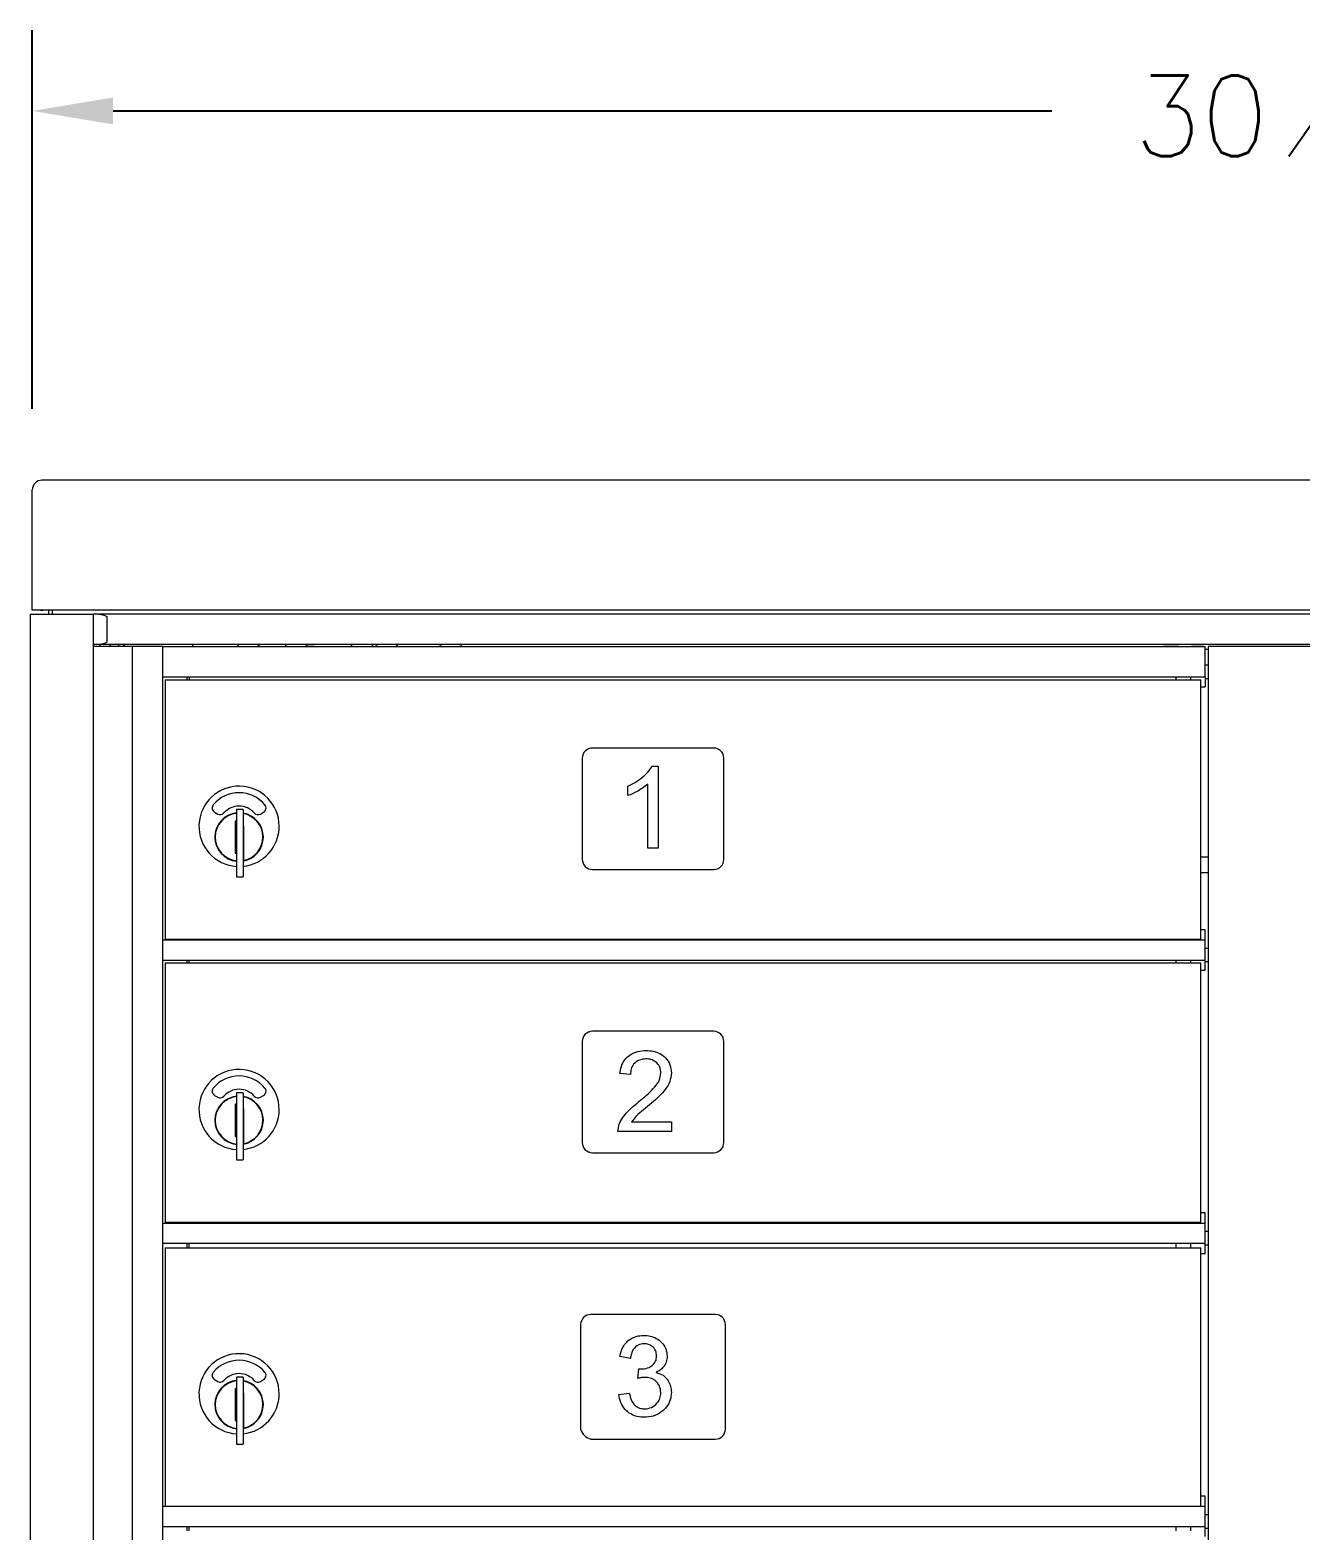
# Model space of a CAD drawing. Header units: millimetres. Extents: x 0 to 0.866, y 0 to 0.56.
# Drawn here: x 0.4085 to 0.4813, y 0.3281 to 0.414 of the extents above; entities that cross this region are included whole.
import ezdxf

# ---------------------------------------------------------------- set-up
doc = ezdxf.new("R2010")
doc.units = ezdxf.units.MM
doc.layers.add('PRODUCT', color=1, linetype='Continuous')
doc.layers.add('SLD-0', color=179, linetype='Continuous')
doc.styles.add('SLDTEXTSTYLE0', font='SIMPLEX', dxfattribs={"width": 0.75})
doc.styles.add('SLDTEXTSTYLE1', font='SIMPLEX', dxfattribs={"width": 0.97})
doc.dimstyles.new('SLDDIMSTYLE1', dxfattribs={"dimtxt": 0.004629629629629629, "dimasz": 0.003302, "dimexe": 0, "dimexo": 0.0625, "dimgap": 0.001157407407407407, "dimtad": 0, "dimtih": 1, "dimtoh": 1, "dimdec": 0, "dimlfac": 216, "dimrnd": 1e-09, "dimzin": 12, "dimdsep": 46, "dimtxsty": 'SLDTEXTSTYLE0', "dimblk1": 'NONE', "dimblk2": 'NONE', "dimsah": 1, "dimcen": 0.09, "dimadec": 0, "dimazin": 3, "dimtol": 1, "dimtp": 1, "dimtm": 1, "dimtfac": 1, "dimtdec": 3, "dimtofl": 0, "dimtmove": 0, "dimatfit": 3, "dimldrblk": 'NONE', "dimfxl": 0, "dimfrac": 2, "dimtolj": 1, "dimtzin": 0, "dimarcsym": 0})

# ---------------------------------------------------------------- blocks, each defined once
blk = doc.blocks.new('_D_9')
at = {"layer": 'SLD-0'}
for p, q in [((0.4086574074074074, 0.3923057144362053), (0.4086574074074074, 0.4139875049473668)), ((0.549675925925926, 0.3923057144362057), (0.549675925925926, 0.4139875049473668)), ((0.4805729245324422, 0.4067704129060898), (0.4842905500532547, 0.4120797313822967)), ((0.4132870370370371, 0.4093578753177372), (0.4670111331569665, 0.4093578753177372)), ((0.5450462962962963, 0.4093578753177372), (0.4913222001763669, 0.4093578753177372))]:
    blk.add_line(p, q, dxfattribs=at)
for points in [[(0.4132870370370371, 0.4101294802560088), (0.4132870370370371, 0.4085862703794655), (0.4086574074074074, 0.4093578753177372)], [(0.5450462962962963, 0.4101294802560088), (0.5450462962962963, 0.4085862703794655), (0.549675925925926, 0.4093578753177372)]]:
    blk.add_solid(points, dxfattribs=at)
at = {"layer": 'SLD-0', "attachment_point": 1, "style": 'SLDTEXTSTYLE1'}
for s, insert, char_height in [('1', (0.4812517378489601, 0.4124228835976909), 0.00324074074074074), ('30', (0.4717158130352575, 0.4113928451200893), 0.004629629629629629), ('"', (0.4852272411300189, 0.4113928451200893), 0.004629629629629629), ('2', (0.4830399844288734, 0.4090880672999116), 0.00324074074074074)]:
    blk.add_mtext(s, dxfattribs=dict(at, insert=insert, char_height=char_height))
blk = doc.blocks.new('_NONE')

msp = doc.modelspace()

# ---------------------------------------------------------------- linework, layer by layer
at = {"layer": 'PRODUCT', "linetype": 'Continuous', "lineweight": 15}
for p, q in [((0.4092592592592594, 0.3882316403621315), (0.4092129629629632, 0.3882313219691954)), ((0.5490740740740742, 0.3882316403621315), (0.4092592592592594, 0.3882316403621315)), ((0.4086574074074074, 0.3819594355076965), (0.4086574074074074, 0.3876760848065756)), ((0.4086574074074074, 0.3808032424254535), (0.4086574074074074, 0.3819594355076965)), ((0.4085277777777736, 0.3805700252850699), (0.4085277777777736, 0.2363570623221069)), ((0.4085277777777736, 0.3805700252850699), (0.4086666666666625, 0.3805700252850699)), ((0.4091203703703704, 0.3808032424254535), (0.4086574074074074, 0.3808032424254535)), ((0.4086666666666625, 0.3805700252850699), (0.4120177052491089, 0.3805700252850699)), ((0.4092592592592594, 0.380817667838811), (0.5490740740740742, 0.380817667838811)), ((0.4095833337091435, 0.3808176628908488), (0.4095833337091435, 0.3805700272330386)), ((0.4097916685863917, 0.3808176628908488), (0.4097916685863917, 0.3805700272330386)), ((0.4120177052491089, 0.3805700252850699), (0.4121565941379979, 0.3805700252850699)), ((0.4121565941379979, 0.2363570623221069), (0.4121565941379979, 0.3805700252850699)), ((0.4125045925588396, 0.3805671313142978), (0.4121565941379979, 0.3805671313142978)), ((0.4125045903329079, 0.380567126525807), (0.4126949288748416, 0.3805375545217464)), ((0.5458009629967074, 0.3805671313142978), (0.4125045925588396, 0.3805671313142978)), ((0.4126949288748416, 0.3805375545217464), (0.4129029921502892, 0.3804610605905959)), ((0.4129029921502892, 0.3804610605905959), (0.4129171697642861, 0.3804522063718929)), ((0.4129171697642861, 0.3804522063718929), (0.4129300382576034, 0.3804407556399753)), ((0.4129300382576034, 0.3804407556399753), (0.4129336831537689, 0.3804349542255123)), ((0.4129336831537689, 0.3804349542255123), (0.4129351226433126, 0.3804296091020744)), ((0.4129351226433126, 0.3804296091020744), (0.4129351878277449, 0.3804282402289988)), ((0.4129351878277449, 0.3789699123843685), (0.4129351878277449, 0.3804282402289988)), ((0.4125045925588396, 0.3788310202031866), (0.4121565941379979, 0.3788310202031866)), ((0.4139220047480149, 0.3787152794624459), (0.4121565941379979, 0.3787152794624459)), ((0.412557411451109, 0.3788339050666477), (0.4125045903329079, 0.3788310152234882)), ((0.4125045925588396, 0.3788310202031866), (0.4125571561454163, 0.3787152802641721)), ((0.5458009629967074, 0.3788310202031866), (0.4125045925588396, 0.3788310202031866)), ((0.4128285841209682, 0.3789038479623651), (0.412557411451109, 0.3788339050666477)), ((0.4127842340334861, 0.3787152794624459), (0.4126817008473774, 0.3787152794624459)), ((0.4129134868438685, 0.3789434366408359), (0.4128285841209682, 0.3789038479623651)), ((0.4129297829519108, 0.3789570819153033), (0.4129134868438685, 0.3789434366408359)), ((0.4129339873477857, 0.3789639154166089), (0.4129297829519108, 0.3789570819153033)), ((0.4129351878277449, 0.3789699123843685), (0.4129339873477857, 0.3789639154166089)), ((0.4130880561852533, 0.3788310152234882), (0.4130880561852533, 0.3787152802641721)), ((0.4136018507436818, 0.3788310152234882), (0.4136018507436818, 0.3787152802641721)), ((0.4138796287693342, 0.3788310152234882), (0.4139220047480149, 0.3787152794624459)), ((0.4143854635995677, 0.3787152794624459), (0.4139220047480149, 0.3787152794624459)), ((0.4143854635995677, 0.2386689831661497), (0.4143854635995677, 0.3787152794624459)), ((0.4160613304770072, 0.3787152794624459), (0.4143854635995677, 0.3787152794624459)), ((0.4161307749214516, 0.3787152794624466), (0.4160613304770072, 0.3787152794624459)), ((0.4161307749214516, 0.378645835018002), (0.4161307749214516, 0.3787152794624466)), ((0.4161307749214516, 0.3787152794624466), (0.4757835526992293, 0.3787152794624466)), ((0.4175196632625551, 0.3787152802641721), (0.4176354036539072, 0.3787152802641721)), ((0.4178194464661006, 0.3788310152234882), (0.4178194464661006, 0.3787152802641721)), ((0.4204141266238733, 0.3787548489450045), (0.4204141266238718, 0.378745951210996)), ((0.4205944183600057, 0.3788310152234882), (0.4204506892651386, 0.3788001104408978)), ((0.4216090454640892, 0.3788001104408979), (0.4214653149660005, 0.3788310152234882)), ((0.4216456081053534, 0.378745951210996), (0.4216456081053548, 0.3787548489450045)), ((0.4231576017184936, 0.3787548489450043), (0.4231576017184932, 0.3787459512109958)), ((0.4233378953091013, 0.3788310152234882), (0.4231941643597589, 0.3788001104408975)), ((0.4243525205587095, 0.3788001104408976), (0.424208791915096, 0.3788310152234882)), ((0.4247900341807785, 0.378724538729114), (0.4243233675141118, 0.378724538729114)), ((0.4243890831999746, 0.3787459512109958), (0.4243890831999751, 0.3787548489450043)), ((0.426918756253502, 0.3787548489450044), (0.4269187562535015, 0.3787459512109958)), ((0.4270990479093282, 0.3788310152234882), (0.4269553188947673, 0.3788001104408977)), ((0.4281136750937178, 0.3788001104408977), (0.4279699445153229, 0.3788310152234882)), ((0.428150237734983, 0.3787459512109958), (0.4281502377349836, 0.3787548489450044)), ((0.4283307932905391, 0.3787548489450043), (0.4283307932905385, 0.3787459512109958)), ((0.4285110839430464, 0.3788310152234882), (0.4283673559318042, 0.3788001104408975)), ((0.4295257121307548, 0.3788001104408976), (0.4293819805490413, 0.3788310152234882)), ((0.42956227477202, 0.3787459512109958), (0.4295622747720206, 0.3787548489450043)), ((0.431988200697945, 0.3787548489450045), (0.4319882006979459, 0.378745951210996)), ((0.4321684955194763, 0.3788310152234882), (0.4320247633392104, 0.3788001104408978)), ((0.433183119538161, 0.3788001104408978), (0.4330393866934351, 0.3788310152234882)), ((0.4332196821794275, 0.378745951210996), (0.4332196821794266, 0.3787548489450045)), ((0.4742789230695997, 0.3787152794624466), (0.4733807749214515, 0.3787152794624467)), ((0.4742789230695997, 0.3787152794624466), (0.4749807662044899, 0.3787152794624466)), ((0.4756955897362663, 0.3787152794624467), (0.4749807662044899, 0.3787152794624466)), ((0.4757835526992293, 0.3786458350180018), (0.4757835526992293, 0.3787152794624466)), ((0.4759618176711415, 0.3787152794624459), (0.4759618176711419, 0.2386689831661497)), ((0.4760237512035515, 0.3787152794624459), (0.4759618176711415, 0.3787152794624459)), ((0.4774386695229935, 0.3787152794624459), (0.4760237512035515, 0.3787152794624459)), ((0.4791655264528263, 0.3787152794624459), (0.4774386695229935, 0.3787152794624459)), ((0.4808090398933639, 0.3787152794624459), (0.4791655264528263, 0.3787152794624459)), ((0.4825451510044753, 0.3787152794624467), (0.4808090398933639, 0.3787152794624459)), ((0.4161307749214516, 0.3770486127957799), (0.4161307749214516, 0.378645835018002)), ((0.4757835526992293, 0.3770486127957797), (0.4757835526992293, 0.3786458350180018)), ((0.4757835525388133, 0.3785561324730314), (0.4759618177017012, 0.3785561324730314)), ((0.4161307749214516, 0.3769791683513352), (0.4161307749214516, 0.3770486127957799)), ((0.4759618177017012, 0.3776504599724743), (0.4757835525388133, 0.3776504599724743)), ((0.4757835526992293, 0.3769791683513351), (0.4757835526992293, 0.3770486127957797)), ((0.4161307749214517, 0.3619328480008795), (0.4161307749214516, 0.3769791683513352)), ((0.4161307749214516, 0.3769791683513352), (0.4757835526992293, 0.3769791683513351)), ((0.4162563888368248, 0.3768171313142188), (0.4162563888368248, 0.361979168351256)), ((0.4162563888368248, 0.3768171313142188), (0.4169706155477717, 0.3768171313142188)), ((0.4169706155477717, 0.3768171313142188), (0.4179360924060633, 0.3768171313142188)), ((0.4175196632625551, 0.376817131327553), (0.4175196632625551, 0.3769791689618533)), ((0.4176354036539072, 0.3769791689618533), (0.4176354036539072, 0.376817131327553)), ((0.4179360924060633, 0.3768171313142188), (0.4722316229757573, 0.3768171313142188)), ((0.4722316229757573, 0.3768171313142188), (0.4737233347643438, 0.3768171313142188)), ((0.4737233347643438, 0.3768171313142188), (0.4755497564029327, 0.3768171313142188)), ((0.474105312111175, 0.3769791689618533), (0.474105312111175, 0.376817131327553)), ((0.4749710526964858, 0.376817131327553), (0.4749710526964858, 0.3769791689618533)), ((0.4755497564029327, 0.361979168351256), (0.4755497564029327, 0.3768171313142188)), ((0.475549756350758, 0.3764004615730564), (0.4757835525388133, 0.3764004615730564)), ((0.4757835526992293, 0.3769791683513351), (0.4757835525388133, 0.3764004615730564)), ((0.4757835525388133, 0.3768912025706412), (0.4759618177017012, 0.3768912025706412)), ((0.4476608675140425, 0.3729050942772273), (0.4407164230695981, 0.3729050942772273)), ((0.4401377193658942, 0.3723263905735236), (0.4401377193658943, 0.3665393535364866)), ((0.4441261396059735, 0.3718666887624015), (0.4444868892657233, 0.3718666887624015)), ((0.4444868892657233, 0.3718666887624015), (0.4444868892657233, 0.3671769404696382)), ((0.4482395712177461, 0.3665393535364866), (0.4482395712177463, 0.3723263905735236)), ((0.442743262741579, 0.3701831921609153), (0.442743262741579, 0.3707243207245667)), ((0.443885638927468, 0.3671769404696382), (0.443885638927468, 0.3708445642737745)), ((0.4207256823274669, 0.3693873318324198), (0.4203553119570964, 0.3693873318324198)), ((0.4203553119570964, 0.3693873318324198), (0.4203553119570964, 0.3691511083244184)), ((0.4207256823274669, 0.3693873318324198), (0.4207256823274669, 0.3691511083244184)), ((0.4190913485835696, 0.3692393956717606), (0.4192747964764422, 0.3691334819814284)), ((0.4203332254881114, 0.3687391836652307), (0.4202627193645037, 0.3687241189855303)), ((0.4202627193645037, 0.3687241189855303), (0.4202627193645037, 0.3669023964930782)), ((0.4203553119570964, 0.3691511083244184), (0.4203553119570964, 0.368964423326141)), ((0.4203553119570964, 0.368964423326141), (0.4203553119570964, 0.3659676477442275)), ((0.4207256823274669, 0.3691511083244184), (0.4207256823274669, 0.368964423326141)), ((0.4207256823274669, 0.368964423326141), (0.4207256823274669, 0.3659676477442275)), ((0.42077197861448, 0.3674660355205618), (0.42077197861448, 0.3684787670020432)), ((0.4217136052155284, 0.3691334819814283), (0.4218970531084008, 0.3692393956717607)), ((0.4202627193645037, 0.3669023964930782), (0.4203332254881048, 0.3668873318133791)), ((0.42077197861448, 0.3664533040390804), (0.42077197861448, 0.3674660355205618)), ((0.4444868892657233, 0.3671769404696382), (0.443885638927468, 0.3671769404696382)), ((0.4203553119570964, 0.3659676477442275), (0.4203553119570964, 0.3657809627462013)), ((0.4207256823274669, 0.3664437948265499), (0.42077197861448, 0.3664533040390804)), ((0.4207256823274669, 0.3659676477442275), (0.4207256823274669, 0.3657809627462013)), ((0.4407164230695981, 0.3659606498327829), (0.4476608675140425, 0.3659606498327829)), ((0.4759618177017012, 0.3666620377758628), (0.475549756350758, 0.3666620377758628)), ((0.4203553119570964, 0.3657809627462013), (0.4203553119570964, 0.3655447392395132)), ((0.4203553119570964, 0.3655447392395132), (0.4207256823274669, 0.3655447392395132)), ((0.4207256823274669, 0.3657809627462013), (0.4207256823274669, 0.3655447392395132)), ((0.475549756350758, 0.3657963016040814), (0.4759618177017012, 0.3657963016040814)), ((0.4757835525388133, 0.3625115711545062), (0.475549756350758, 0.3625115711545062)), ((0.4757835526992293, 0.3619328720549597), (0.4757835525388133, 0.3625115711545062)), ((0.4161307749214517, 0.3619328480008795), (0.4757835526992293, 0.3619328720549597)), ((0.4161307749214517, 0.3618615757587197), (0.4161307749214517, 0.3619328480008795)), ((0.4161307749214517, 0.360844909092053), (0.4161307749214517, 0.3618615757587197)), ((0.4162563888368248, 0.361979168351256), (0.4169706155477717, 0.361979168351256)), ((0.4169706155477717, 0.361979168351256), (0.4179360924060633, 0.361979168351256)), ((0.4175196632625551, 0.3619328746297813), (0.4175196632625551, 0.3619791664406933)), ((0.4176354036539072, 0.3619328746297813), (0.4176354036539072, 0.3619791664406933)), ((0.4179360924060633, 0.361979168351256), (0.4722316229757573, 0.361979168351256)), ((0.4722316229757573, 0.361979168351256), (0.4737233347643438, 0.361979168351256)), ((0.4737233347643438, 0.361979168351256), (0.4755497564029327, 0.361979168351256)), ((0.474105312111175, 0.3619791664406933), (0.474105312111175, 0.3619328746297813)), ((0.4749710526964858, 0.3619328746297813), (0.4749710526964858, 0.3619791664406933)), ((0.4757835526992293, 0.3618615757587192), (0.4757835526992293, 0.3619328720549597)), ((0.4757835526992293, 0.3608449090920526), (0.4757835526992293, 0.3618615757587192)), ((0.4161307749214517, 0.3607754646476645), (0.4161307749214517, 0.360844909092053)), ((0.4161307749214517, 0.3457291442971757), (0.4161307749214517, 0.3607754646476645)), ((0.4161307749214517, 0.3607754646476645), (0.4757835526992293, 0.360775464647664)), ((0.4175196632625551, 0.3606134222178871), (0.4175196632625551, 0.3607754598521874)), ((0.4176354036539072, 0.3606134222178871), (0.4176354036539072, 0.3607754598521874)), ((0.474105312111175, 0.3607754598521874), (0.474105312111175, 0.3606134222178871)), ((0.4749710526964858, 0.3606134222178871), (0.4749710526964858, 0.3607754598521874)), ((0.4759618177017012, 0.3614467617268806), (0.4757835525388133, 0.3614467617268806)), ((0.4757835526992293, 0.360775464647664), (0.4757835526992293, 0.3608449090920526)), ((0.4757835525388133, 0.3601967633274625), (0.4757835526992293, 0.360775464647664)), ((0.4757835525388133, 0.3606875043250472), (0.4759618177017012, 0.3606875043250472)), ((0.4162563888368248, 0.3606134276105153), (0.4162563888368248, 0.3457754646475523)), ((0.4162563888368248, 0.3606134276105153), (0.4169706155477717, 0.3606134276105153)), ((0.4169706155477717, 0.3606134276105153), (0.4179360924060633, 0.3606134276105153)), ((0.4179360924060633, 0.3606134276105153), (0.4722316229757573, 0.3606134276105153)), ((0.4722316229757573, 0.3606134276105153), (0.4737233347643438, 0.3606134276105153)), ((0.4737233347643438, 0.3606134276105153), (0.4755497564029327, 0.3606134276105153)), ((0.4755497564029327, 0.3457754646475523), (0.4755497564029327, 0.3606134276105153)), ((0.475549756350758, 0.3601967633274625), (0.4757835525388133, 0.3601967633274625)), ((0.4476608675140427, 0.3567013905735236), (0.4407164230695982, 0.3567013905735236)), ((0.4401377193658945, 0.35612268686982), (0.4401377193658944, 0.3503356498327829)), ((0.4482395712177463, 0.3503356498327829), (0.4482395712177463, 0.35612268686982)), ((0.4428970002248498, 0.3542205785376987), (0.4422957498865944, 0.3542853935914187)), ((0.419091348583619, 0.3530356919680779), (0.4192747964764914, 0.3529297782777456)), ((0.4207256823275161, 0.3531836281287372), (0.4203553119571456, 0.3531836281287372)), ((0.4203553119571456, 0.3531836281287372), (0.4203553119571456, 0.3529474046207357)), ((0.4203553119571456, 0.3529474046207357), (0.4203553119571456, 0.3527607196224584)), ((0.4207256823275161, 0.3531836281287372), (0.4207256823275161, 0.3529474046207357)), ((0.4207256823275161, 0.3529474046207357), (0.4207256823275161, 0.3527607196224584)), ((0.4217136052155777, 0.3529297782777456), (0.4218970531084502, 0.3530356919680779)), ((0.4203332254881607, 0.352535479961548), (0.420262719364553, 0.3525204152818476)), ((0.420262719364553, 0.3525204152818476), (0.420262719364553, 0.3506986927893956)), ((0.4203553119571456, 0.3527607196224584), (0.4203553119571456, 0.3497639440405448)), ((0.4207256823275161, 0.3527607196224584), (0.4207256823275161, 0.3497639440405448)), ((0.4207719786145292, 0.351262331816879), (0.4207719786145292, 0.3522750632983603)), ((0.4207719786145292, 0.3502496003353976), (0.4207719786145292, 0.351262331816879)), ((0.4429571247154717, 0.3515149465835133), (0.4452418770872494, 0.3515149465835133)), ((0.4452418770872494, 0.3515149465835133), (0.4452418770872494, 0.3509738180198618)), ((0.420262719364553, 0.3506986927893956), (0.420333225488154, 0.3506836281096963)), ((0.4452418770872494, 0.3509738180198618), (0.4421755009053505, 0.3509738180198618)), ((0.4203553119571456, 0.3497639440405448), (0.4203553119571456, 0.3495772590425186)), ((0.4203553119571456, 0.3495772590425186), (0.4203553119571456, 0.3493410355358305)), ((0.4207256823275159, 0.3502400911228673), (0.4207719786145292, 0.3502496003353976)), ((0.4207256823275161, 0.3497639440405448), (0.4207256823275161, 0.3495772590425186)), ((0.4207256823275161, 0.3495772590425186), (0.4207256823275161, 0.3493410355358305)), ((0.4407164230695982, 0.3497569461290792), (0.4476608675140426, 0.3497569461290792)), ((0.4203553119571456, 0.3493410355358305), (0.4207256823275161, 0.3493410355358305)), ((0.4757835525388133, 0.3463078729089122), (0.475549756350758, 0.3463078729089122)), ((0.4757835526992293, 0.3457291683512559), (0.4757835525388133, 0.3463078729089122)), ((0.4161307749214517, 0.3457291442971757), (0.4757835526992293, 0.3457291683512559)), ((0.4161307749214517, 0.345657872055016), (0.4161307749214517, 0.3457291442971757)), ((0.4161307749214517, 0.3446412053883494), (0.4161307749214517, 0.345657872055016)), ((0.4162563888368248, 0.3457754646475523), (0.4169706155477717, 0.3457754646475523)), ((0.4169706155477717, 0.3457754646475523), (0.4179360924060633, 0.3457754646475523)), ((0.4175196632625551, 0.3457291655201153), (0.4175196632625551, 0.3457754681950994)), ((0.4176354036539072, 0.3457291655201153), (0.4176354036539072, 0.3457754681950994)), ((0.4179360924060633, 0.3457754646475523), (0.4722316229757573, 0.3457754646475523)), ((0.4722316229757573, 0.3457754646475523), (0.4737233347643438, 0.3457754646475523)), ((0.4737233347643438, 0.3457754646475523), (0.4755497564029327, 0.3457754646475523)), ((0.474105312111175, 0.3457754681950994), (0.474105312111175, 0.3457291655201153)), ((0.4749710526964858, 0.3457291655201153), (0.4749710526964858, 0.3457754681950994)), ((0.4757835526992293, 0.3456578720550156), (0.4757835526992293, 0.3457291683512559)), ((0.4757835526992293, 0.3446412053883488), (0.4757835526992293, 0.3456578720550156)), ((0.4759618177017012, 0.3452430526172146), (0.4757835525388133, 0.3452430526172146)), ((0.4161307749214517, 0.3445717609439609), (0.4161307749214517, 0.3446412053883494)), ((0.4161307749214517, 0.3295254405934721), (0.4161307749214517, 0.3445717609439609)), ((0.4161307749214517, 0.3445717609439609), (0.4757835526992293, 0.3445717609439603)), ((0.4175196632625551, 0.344317129486397), (0.4175196632625551, 0.3445717616065935)), ((0.4176354036539072, 0.344317129486397), (0.4176354036539072, 0.3445717616065935)), ((0.474105312111175, 0.3445717616065935), (0.474105312111175, 0.344317129486397)), ((0.4749710526964858, 0.344317129486397), (0.4749710526964858, 0.3445717616065935)), ((0.4757835526992293, 0.3445717609439603), (0.4757835526992293, 0.3446412053883488)), ((0.4757835525388133, 0.3439930542177965), (0.4757835526992293, 0.3445717609439603)), ((0.4757835525388133, 0.3444837952153813), (0.4759618177017012, 0.3444837952153813)), ((0.4162563888368248, 0.3443171313142189), (0.4162563889671186, 0.3295254672745214)), ((0.4162563888368248, 0.3443171313142189), (0.4169706155477717, 0.3443171313142189)), ((0.4169706155477717, 0.3443171313142189), (0.4179360924060633, 0.3443171313142189)), ((0.4179360924060633, 0.3443171313142189), (0.4722316229757573, 0.3443171313142189)), ((0.4722316229757573, 0.3443171313142189), (0.4737233347643438, 0.3443171313142189)), ((0.4737233347643438, 0.3443171313142189), (0.4755497564029327, 0.3443171313142189)), ((0.475549756350758, 0.3295254672745214), (0.4755497564029327, 0.3443171313142189)), ((0.475549756350758, 0.3439930542177965), (0.4757835525388133, 0.3439930542177965)), ((0.4477534601066365, 0.3404976868697745), (0.4406238304770068, 0.3404976868697744)), ((0.440045126773303, 0.3399189831660707), (0.440045126773303, 0.3339467609438485)), ((0.4483321638103402, 0.3339467609438485), (0.4483321638103402, 0.3399189831660707)), ((0.4428911689341886, 0.337983820920923), (0.4422899185959333, 0.3380890394585159)), ((0.4190913485836186, 0.3367705869584064), (0.4192747964764911, 0.3366646732680744)), ((0.4207256823275158, 0.3369185231190657), (0.4203553119571454, 0.3369185231190657)), ((0.4203553119571454, 0.3369185231190657), (0.4203553119571454, 0.3366822996110642)), ((0.4203553119571454, 0.3366822996110642), (0.4203553119571454, 0.336495614612787)), ((0.4207256823275158, 0.3369185231190657), (0.4207256823275158, 0.3366822996110642)), ((0.4207256823275158, 0.3366822996110642), (0.4207256823275158, 0.336495614612787)), ((0.4217136052155774, 0.3366646732680743), (0.4218970531084498, 0.3367705869584064)), ((0.4433120458005783, 0.3368414420190161), (0.4433768662863344, 0.3373825705826676)), ((0.4443585981551605, 0.3371909174880185), (0.4443585981551605, 0.3371787062710588)), ((0.4203332254881603, 0.3362703749518767), (0.4202627193645527, 0.3362553102721763)), ((0.4202627193645527, 0.3362553102721763), (0.4202627193645527, 0.334433587779724)), ((0.4203553119571454, 0.336495614612787), (0.4203553119571454, 0.3334988390308734)), ((0.4207256823275158, 0.336495614612787), (0.4207256823275158, 0.3334988390308734)), ((0.4207719786145289, 0.3349972268072076), (0.4207719786145289, 0.3360099582886891)), ((0.4422297941053113, 0.3359207770990602), (0.4428310444435667, 0.335999693718273)), ((0.4207719786145289, 0.3339844953257261), (0.4207719786145289, 0.3349972268072076)), ((0.4202627193645527, 0.334433587779724), (0.4203332254881539, 0.3344185231000247)), ((0.4203553119571454, 0.3334988390308734), (0.4203553119571454, 0.3333121540328471)), ((0.4203553119571454, 0.3333121540328471), (0.4203553119571454, 0.3330759305261592)), ((0.4207256823275158, 0.3339749861131959), (0.4207719786145289, 0.3339844953257261)), ((0.4207256823275158, 0.3334988390308734), (0.4207256823275158, 0.3333121540328471)), ((0.4207256823275158, 0.3333121540328471), (0.4207256823275158, 0.3330759305261592)), ((0.4406238304770068, 0.3333680572401448), (0.4477534601066365, 0.3333680572401448)), ((0.4203553119571454, 0.3330759305261592), (0.4207256823275158, 0.3330759305261592)), ((0.4757835525388133, 0.3301041637992463), (0.475549756350758, 0.3301041637992463)), ((0.4757835526992293, 0.3295254646475523), (0.4757835525388133, 0.3301041637992463)), ((0.4161307749214517, 0.3295254405934721), (0.4757835526992293, 0.3295254646475523)), ((0.4161307749214517, 0.3294541683513124), (0.4161307749214517, 0.3295254405934721)), ((0.4161307749214517, 0.3284375016846456), (0.4161307749214517, 0.3294541683513124)), ((0.4757835526992293, 0.3294541683513119), (0.4757835526992293, 0.3295254646475523)), ((0.4757835526992293, 0.3284375016846451), (0.4757835526992293, 0.3294541683513119)), ((0.4759618177017012, 0.3290393543716206), (0.4757835525388133, 0.3290393543716206)), ((0.4161307749214517, 0.3283680572402571), (0.4161307749214517, 0.3284375016846456)), ((0.4161307749214516, 0.3133217609439276), (0.4161307749214517, 0.3283680572402571)), ((0.4161307749214517, 0.3283680572402571), (0.4757835526992293, 0.3283680572402567)), ((0.4175196632625551, 0.3281134312408032), (0.4175196632625551, 0.3283680524969274)), ((0.4176354036539072, 0.3281134312408032), (0.4176354036539072, 0.3283680524969274)), ((0.474105312111175, 0.3283680524969274), (0.474105312111175, 0.3281134312408032)), ((0.4749710526964858, 0.3281134312408032), (0.4749710526964858, 0.3283680524969274)), ((0.4757835526992293, 0.3283680572402567), (0.4757835526992293, 0.3284375016846451)), ((0.4757835525388133, 0.3277893559722026), (0.4757835526992293, 0.3283680572402567)), ((0.4757835525388133, 0.3282800969697873), (0.4759618177017012, 0.3282800969697873))]:
    msp.add_line(p, q, dxfattribs=at)
at = {"layer": 'PRODUCT'}
msp.add_line((0.4091203703703704, 0.3808032424254535), (0.4092592592592594, 0.380817667838811), dxfattribs=at)
at = {"layer": 'PRODUCT', "linetype": 'Continuous', "lineweight": 15}
for centre, radius, start, end in [((0.4092128244248283, 0.387675908080705), 0.0005554193071561389, 89.98589083552291, 179.9816072805383), ((0.4204604229201696, 0.3787548489450045), 4.62962962964158e-05, 102.1368244554844, 180), ((0.4204604229201681, 0.378745951210996), 4.629629629626692e-05, 180, 221.4915640657288), ((0.4215993118090585, 0.3787548489450045), 4.629629629642338e-05, 0, 77.86317554479874), ((0.421599311809057, 0.378745951210996), 4.629629629637755e-05, 318.5084359343639, 0), ((0.42320389801479, 0.3787548489450043), 4.62962962963306e-05, 102.1368244556476, 180), ((0.4232038980147895, 0.3787459512109958), 4.629629629636929e-05, 180, 221.4915640652499), ((0.4243427869036788, 0.3787548489450043), 4.629629629637755e-05, 0, 77.863175544837), ((0.4243427869036784, 0.3787459512109958), 4.629629629631571e-05, 332.4508331013827, 0), ((0.4269650525497984, 0.3787548489450044), 4.629629629637755e-05, 102.136824455566, 180), ((0.4269650525497978, 0.3787459512109958), 4.629629629640127e-05, 180, 221.4915640653983), ((0.4281039414386872, 0.3787548489450044), 4.629629629637755e-05, 0, 77.8631755449186), ((0.4281039414386868, 0.3787459512109958), 4.629629629635969e-05, 318.5084359345578, 0), ((0.4283770895868353, 0.3787548489450043), 4.62962962963306e-05, 102.1368244556476, 180), ((0.4283770895868349, 0.3787459512109958), 4.629629629637755e-05, 180, 221.4915640652954), ((0.4295159784757241, 0.3787548489450043), 4.629629629654408e-05, 0, 77.863175544837), ((0.4295159784757237, 0.3787459512109958), 4.629629629636929e-05, 318.5084359347518, 0), ((0.4320344969942413, 0.3787548489450045), 4.629629629637755e-05, 102.1368244554988, 180), ((0.4320344969942422, 0.378745951210996), 4.62962962963085e-05, 180, 221.4915640656833), ((0.4331733858831303, 0.3787548489450045), 4.629629629634577e-05, 0, 77.8631755449186), ((0.4331733858831311, 0.378745951210996), 4.629629629637755e-05, 318.5084359343184, 0), ((0.4407164230695981, 0.3723263905735236), 0.0005787037037038312, 90, 180), ((0.4476608675140425, 0.3723263905735236), 0.0005787037037037757, 0, 90), ((0.4204942008459852, 0.3684294585404218), 0.002296296296296531, 359.9999999999966, 266.5324130245647), ((0.4204942008459852, 0.3684294585404218), 0.001921296296296285, 39.73050080362943, 140.269499196368), ((0.4192302374724585, 0.3694799582839229), 0.0002777777777778082, 140.2694991963579, 239.9999999999945), ((0.4204942008459852, 0.3684294585404218), 0.001157407407407306, 41.15993687217785, 138.8400631278203), ((0.4217581642195119, 0.3694799582839229), 0.0002777777777777799, 300.0000000000128, 39.73050080361716), ((0.4204942008459853, 0.3678132577393048), 0.001388888888889248, 95.73917047727078, 264.2608295227346), ((0.4204942008459853, 0.3678132577393048), 0.001365740740740825, 95.8367796011638, 180), ((0.4194136853653309, 0.3693740445935906), 0.0002777777777778245, 240.0000000000128, 318.8400631278285), ((0.4204942008459853, 0.3678132577393048), 0.000939814814814314, 99.862489164506, 104.2589930414918), ((0.4204942008459853, 0.3678132577393048), 0.0009027777777778233, 98.84988309842997, 104.8571655449243), ((0.4204942008459853, 0.3678132577393048), 0.001388888888888662, 359.9999999999894, 80.40593177313946), ((0.4204942008459853, 0.3678132577393048), 0.001365740740740778, 281.735257076701, 80.24174340461995), ((0.4204942008459852, 0.3684294585404218), 0.002296296296296498, 275.7856114264404, 359.9999999999966), ((0.4215747163266395, 0.3693740445935906), 0.0002777777777777683, 221.1599368721882, 300.0000000000071), ((0.4204942008459853, 0.3678132577393048), 0.001365740740740806, 180, 264.1632203988368), ((0.4204942008459853, 0.3678132577393048), 0.001388888888889216, 279.5940682268621, 359.9999999999894), ((0.4204942008459853, 0.3678132577393048), 0.0009027777777777785, 255.1428344550723, 261.1501169015703), ((0.4204942008459853, 0.3678132577393048), 0.0009398148148153362, 255.7410069585248, 260.1375108350996), ((0.4407164230695981, 0.3665393535364866), 0.0005787037037037757, 180, 270.0000000000008), ((0.4476608675140425, 0.3665393535364866), 0.0005787037037036646, 270.0000000000008, 0), ((0.4407164230695982, 0.35612268686982), 0.0005787037037036646, 90, 180), ((0.4476608675140427, 0.35612268686982), 0.0005787037037036646, 0, 90), ((0.4204942008460345, 0.352225754836739), 0.002296296296296472, 359.9999999999981, 266.532413024566), ((0.4204942008460345, 0.352225754836739), 0.001921296296296356, 39.73050080363919, 140.2694991963655), ((0.4192302374725078, 0.3532762545802403), 0.0002777777777778366, 140.2694991963741, 240.0000000000159), ((0.4204942008460347, 0.3516095540356222), 0.00138888888888943, 95.73917047727579, 264.2608295227284), ((0.4204942008460347, 0.3516095540356222), 0.001365740740740806, 95.83677960116658, 180), ((0.4194136853653803, 0.353170340889908), 0.0002777777777777886, 240.0000000000101, 318.8400631278209), ((0.4204942008460345, 0.352225754836739), 0.001157407407407457, 41.15993687218225, 138.8400631278141), ((0.4204942008460347, 0.3516095540356222), 0.001388888888888551, 359.9999999999825, 80.4059317731447), ((0.4204942008460347, 0.3516095540356222), 0.001365740740740733, 281.7352570766919, 80.24174340461957), ((0.4215747163266888, 0.353170340889908), 0.0002777777777778164, 221.1599368721882, 300.0000000000014), ((0.4217581642195612, 0.3532762545802403), 0.0002777777777778164, 300.0000000000014, 39.73050080366553), ((0.4204942008460347, 0.3516095540356222), 0.0009398148148142601, 99.86248916450658, 104.2589930414927), ((0.4204942008460347, 0.3516095540356222), 0.0009027777777778607, 98.84988309843695, 104.8571655449345), ((0.4204942008460345, 0.352225754836739), 0.002296296296296493, 275.785611426439, 359.9999999999981), ((0.4204942008460347, 0.3516095540356222), 0.001365740740740806, 180, 264.1632203988345), ((0.4204942008460347, 0.3516095540356222), 0.001388888888889169, 279.5940682268508, 359.9999999999825), ((0.4204942008460347, 0.3516095540356222), 0.0009027777777778953, 255.1428344550654, 261.1501169015644), ((0.4204942008460347, 0.3516095540356222), 0.0009398148148154086, 255.7410069585248, 260.1375108350913), ((0.4407164230695982, 0.3503356498327829), 0.0005787037037037757, 180, 270.0000000000008), ((0.4476608675140427, 0.3503356498327829), 0.0005787037037037202, 269.9999999999953, 0), ((0.4406238304770068, 0.3399189831660707), 0.0005787037037037757, 90, 180), ((0.4477534601066365, 0.3399189831660707), 0.0005787037037037757, 0, 90), ((0.4204942008460341, 0.3359606498270676), 0.002296296296296528, 359.9999999999966, 266.532413024566), ((0.4204942008460341, 0.3359606498270676), 0.001921296296296434, 39.73050080363473, 140.2694991963668), ((0.4192302374725074, 0.3370111495705689), 0.000277777777777857, 140.2694991963828, 240.0000000000315), ((0.4204942008460343, 0.3353444490259507), 0.001388888888889181, 95.73917047726621, 264.2608295227389), ((0.4204942008460343, 0.3353444490259507), 0.001365740740740825, 95.8367796011638, 180), ((0.41941368536538, 0.3369052358802366), 0.0002777777777776721, 239.999999999983, 318.8400631278404), ((0.4204942008460341, 0.3359606498270676), 0.001157407407407483, 41.15993687218613, 138.8400631278079), ((0.4204942008460343, 0.3353444490259507), 0.001388888888888773, 359.9999999999917, 80.40593177313455), ((0.4204942008460343, 0.3353444490259507), 0.00136574074074077, 281.7352570766942, 80.24174340461995), ((0.4215747163266884, 0.3369052358802366), 0.000277777777777796, 221.1599368721634, 300.000000000017), ((0.4217581642195609, 0.3370111495705689), 0.0002777777777779125, 299.9999999999899, 39.73050080363477), ((0.4204942008460343, 0.3353444490259507), 0.0009398148148143674, 99.86248916450485, 104.2589930414853), ((0.4204942008460343, 0.3353444490259507), 0.0009027777777777785, 98.84988309843052, 104.8571655449285), ((0.4204942008460341, 0.3359606498270676), 0.002296296296296498, 275.7856114264404, 359.9999999999966), ((0.4204942008460343, 0.3353444490259507), 0.001365740740740806, 180, 264.1632203988368), ((0.4204942008460343, 0.3353444490259507), 0.001388888888889206, 279.5940682268598, 359.9999999999917), ((0.4204942008460343, 0.3353444490259507), 0.0009027777777778233, 255.1428344550688, 261.1501169015709), ((0.4204942008460343, 0.3353444490259507), 0.0009398148148154705, 255.7410069585331, 260.1375108351092), ((0.4408360387381334, 0.3341647257864765), 0.0008203964948326542, 195.407500192637, 256.1863590253562), ((0.4477534601066365, 0.3339467609438485), 0.0005787037037037202, 270.0000000000008, 0)]:
    msp.add_arc(centre, radius, start, end, dxfattribs=at)
for points, knots in [([(0.442743262741579, 0.3707243207245667), (0.4428965872399579, 0.3707989015394471), (0.4432031734407752, 0.3709480326237149), (0.4435913802599488, 0.3712232095967707), (0.443912071577547, 0.3715258409455302), (0.4440547954843613, 0.3717530917517835), (0.4441261396059735, 0.3718666887624015)], [0, 0, 0, 0, 0.2801202421744984, 0.5601257576471341, 0.7801178363100997, 1, 1, 1, 1]), ([(0.443885638927468, 0.3708445642737745), (0.4436885781417962, 0.3706928355373741), (0.4433364038648834, 0.3704216757637711), (0.4429246276319039, 0.3702561133440483), (0.442743262741579, 0.3701831921609153)], [0, 0, 0, 0, 0.5595547392020583, 1, 1, 1, 1]), ([(0.4422957498865944, 0.3542853935914187), (0.4423147567183446, 0.3544230613454243), (0.4423527311665464, 0.3546981128144045), (0.4425454749356249, 0.3550764284338472), (0.4428726516039492, 0.3553790176501179), (0.4433062579979268, 0.3555740844347389), (0.4436333038190734, 0.3555936583158034), (0.4437969962477721, 0.3556034554020933)], [0, 0, 0, 0, 0.186926123324222, 0.3734665767052665, 0.5599895799926579, 0.7797667187700621, 1, 1, 1, 1]), ([(0.4437969962477721, 0.3556034554020933), (0.4439320813988329, 0.3555972933661498), (0.4442019939549579, 0.3555849810515885), (0.4445917849711667, 0.3554511613925194), (0.4449323684575264, 0.3551853342478797), (0.445196181133543, 0.3547984988130328), (0.4452266440375537, 0.354478986407768), (0.4452418770872494, 0.3543192134476424)], [0, 0, 0, 0, 0.1871784383058883, 0.3739997352621169, 0.5606113945998699, 0.7802826526498349, 0.9999999999999999, 0.9999999999999999, 0.9999999999999999, 0.9999999999999999]), ([(0.4437829055463514, 0.3551224486130457), (0.4436492526814839, 0.3551094717727043), (0.4433823165107, 0.3550835539738374), (0.4430680333524112, 0.3548515452129457), (0.4429158877650389, 0.354535247456848), (0.4429033047208362, 0.3543256122751787), (0.4428970002248498, 0.3542205785376987)], [0, 0, 0, 0, 0.2800154494464006, 0.5592566377800819, 0.7791738856293654, 1, 1, 1, 1]), ([(0.444640626748994, 0.3543229724165642), (0.4446263446450425, 0.3544462831044799), (0.4445977852857585, 0.3546928626176731), (0.4443566978359799, 0.3549567923049134), (0.4440727699716726, 0.355102726800747), (0.4438795934344348, 0.3551158701570029), (0.4437829055463514, 0.3551224486130457)], [0, 0, 0, 0, 0.2794455634447889, 0.5587962581579461, 0.7791706041364613, 1, 1, 1, 1]), ([(0.4434757048976286, 0.3527578398798249), (0.4436201220957658, 0.3528782634466865), (0.4439089367705883, 0.3531190941355011), (0.4442731213984205, 0.353489960831772), (0.4445756936413795, 0.3538805960388974), (0.4446190163210383, 0.3541757448590042), (0.444640626748994, 0.3543229724165642)], [0, 0, 0, 0, 0.2806623067127301, 0.5612862864930852, 0.781158710089631, 1, 1, 1, 1]), ([(0.4452418770872494, 0.3543192134476424), (0.4452201672369112, 0.354149074823977), (0.4451766761427718, 0.3538082380709217), (0.444899334524173, 0.3533653973228695), (0.4443962848882214, 0.3528195320281616), (0.4439520463182164, 0.3524560112324445), (0.4436401081836131, 0.352200751994364)], [0, 0, 0, 0, 0.1859292508252779, 0.3724699353037424, 0.5593571314920982, 1, 1, 1, 1]), ([(0.4421755009053505, 0.3509738180198618), (0.4421921117598041, 0.3511154524763665), (0.4422253771310531, 0.351399093681605), (0.4424439953565915, 0.3517737511076633), (0.4428473092621908, 0.3522418605198518), (0.4432164853605255, 0.3525449931900898), (0.4434757048976286, 0.3527578398798249)], [0, 0, 0, 0, 0.1860726597622063, 0.372634419472166, 0.5594909418228134, 1, 1, 1, 1]), ([(0.4436401081836131, 0.352200751994364), (0.4434981247536263, 0.3520867283268812), (0.4432447562773874, 0.3518832538588534), (0.4430449589729965, 0.3516274168418363), (0.4429571247154717, 0.3515149465835133)], [0, 0, 0, 0, 0.5603831703701788, 1, 1, 1, 1]), ([(0.4422899185959333, 0.3380890394585159), (0.4423172522692718, 0.3382115820960639), (0.4423718738107317, 0.3384564620166867), (0.4425481849263069, 0.3387947699158389), (0.4428335875675236, 0.3390779684325056), (0.4432176434570457, 0.3392736066134426), (0.443513519267209, 0.3392955757960345), (0.4436615212695806, 0.3393065651466416)], [0, 0, 0, 0, 0.1870485559766986, 0.3737836597667885, 0.5603572064389147, 0.7800833608553911, 1, 1, 1, 1]), ([(0.4436615212695806, 0.3393065651466416), (0.4437857371838171, 0.3392994253353398), (0.4440340383567944, 0.3392851532226882), (0.4443865730634127, 0.3391465335539856), (0.4446987930739656, 0.3389044173419785), (0.4449512832120393, 0.3385551151912641), (0.4449807940801204, 0.3382612913805372), (0.4449955478341006, 0.3381143962026297)], [0, 0, 0, 0, 0.1870786678012333, 0.3739605584323279, 0.5608430711720818, 0.780446536889101, 1, 1, 1, 1]), ([(0.4436784311976925, 0.3388255692216662), (0.4435583282562992, 0.3388119276019855), (0.4433182589433395, 0.3387846598745974), (0.4430681694043018, 0.3385394347654417), (0.4429393804716898, 0.3382608573137815), (0.4429072488882907, 0.3380762206391786), (0.4428911689341886, 0.337983820920923)], [0, 0, 0, 0, 0.2792089392252088, 0.5581003881707336, 0.7788554212312575, 1, 1, 1, 1]), ([(0.4443942974958452, 0.3381266182836613), (0.4443853836482822, 0.3382326255048245), (0.4443675903129456, 0.3384442313260999), (0.4441659020974438, 0.3386743737313183), (0.4439260135286334, 0.3388043034734083), (0.4437609479087892, 0.3388184815607714), (0.4436784311976925, 0.3388255692216662)], [0, 0, 0, 0, 0.2798215591087893, 0.558564503211096, 0.7793253047440689, 1, 1, 1, 1]), ([(0.4433768662863344, 0.3373825705826676), (0.4435109876751565, 0.3373833541533999), (0.4437786534680312, 0.337384917923975), (0.4441266495709046, 0.3375401095244728), (0.4443639250045232, 0.3378090561783868), (0.4443841711611036, 0.3380207415498383), (0.4443942974958452, 0.3381266182836613)], [0, 0, 0, 0, 0.2810321223462955, 0.5608552559122338, 0.7803569946245646, 1, 1, 1, 1]), ([(0.4449955478341006, 0.3381143962026297), (0.4449874647221607, 0.3380022672841008), (0.4449713149285204, 0.3377782373673054), (0.4448101860384914, 0.3375013511393968), (0.44459494295308, 0.3373079669321928), (0.4444374016197165, 0.3372299447981453), (0.4443585981551605, 0.3371909174880185)], [0, 0, 0, 0, 0.279924729559499, 0.5592804665823411, 0.7795484817268041, 0.9999999999999999, 0.9999999999999999, 0.9999999999999999, 0.9999999999999999]), ([(0.4437178895072988, 0.3369015637936201), (0.4436411921561207, 0.3368965709613952), (0.4435041855722208, 0.336887652128129), (0.443370772984245, 0.3368555660576883), (0.4433120458005783, 0.3368414420190161)], [0, 0, 0, 0, 0.5598077770778741, 1, 1, 1, 1]), ([(0.4446347954583329, 0.3360306889157693), (0.4446198639529064, 0.3361637025494004), (0.444590009028956, 0.3364296577764833), (0.4443387317342221, 0.3367228413440356), (0.4440309855012814, 0.3368810480041413), (0.4438223301888073, 0.3368947202597645), (0.4437178895072988, 0.3369015637936201)], [0, 0, 0, 0, 0.2795541736333854, 0.5589569407362591, 0.7792395643420392, 1, 1, 1, 1]), ([(0.4443585981551605, 0.3371787062710588), (0.4445006971052148, 0.3371385933426308), (0.4447846414604492, 0.3370584390586285), (0.4450553502338832, 0.3367353887145513), (0.4452103263590209, 0.3363923257847125), (0.4452274741535099, 0.3361631384342053), (0.4452360485126063, 0.3360485385861116)], [0, 0, 0, 0, 0.2796962920952848, 0.5588935265890583, 0.7794348827098645, 1, 1, 1, 1]), ([(0.4436906451306701, 0.3346168168538783), (0.4435557282911312, 0.3346241488872619), (0.4432860911853257, 0.3346388022712871), (0.4429042369219705, 0.3347914620010028), (0.4425688504184683, 0.3350623626594882), (0.4423153539460055, 0.3354502878360828), (0.4422583311063351, 0.3357638535649544), (0.4422297941053113, 0.3359207770990602)], [0, 0, 0, 0, 0.1869510475021425, 0.3736297081078609, 0.5602908130350958, 0.7799481472494426, 1, 1, 1, 1]), ([(0.4428310444435667, 0.335999693718273), (0.4428597508577669, 0.3358730177870655), (0.4429170331534928, 0.3356202419404473), (0.4431118801176603, 0.3353045756944837), (0.4434045258132767, 0.3351215233070534), (0.4436089417679509, 0.3351057247527745), (0.4437113140277037, 0.3350978127788539)], [0, 0, 0, 0, 0.2808674298125824, 0.5604577103291835, 0.7798756094052154, 1, 1, 1, 1]), ([(0.4452360485126063, 0.3360485385861116), (0.4452253491387135, 0.3359018754535491), (0.4452039640031189, 0.3356087357793964), (0.444992269136461, 0.335211146053368), (0.4446533247824322, 0.3348902547020445), (0.44420912267634, 0.3346553719819558), (0.4438635262646905, 0.3346296726743859), (0.4436906451306701, 0.3346168168538783)], [0, 0, 0, 0, 0.1867509966097593, 0.3732644007893713, 0.5600346865293221, 0.7799117706130437, 1, 1, 1, 1]), ([(0.4437113140277037, 0.3350978127788539), (0.4438484873353798, 0.3351138166066633), (0.4441228995534364, 0.3351458319160626), (0.4444248187761705, 0.335400866684728), (0.4446088502902317, 0.3357072016522226), (0.4446261448218858, 0.3359228318110742), (0.4446347954583329, 0.3360306889157693)], [0, 0, 0, 0, 0.279535114142916, 0.5592039150783717, 0.7795160485261927, 1, 1, 1, 1])]:
    msp.add_open_spline(points, degree=3, knots=knots, dxfattribs=at)

# ---------------------------------------------------------------- dimensions: what is measured, and where the dimension line sits
at = {"layer": 'SLD-0'}
dim = msp.add_linear_dim(base=(0.4086574074074074, 0.4093578753177372), p1=(0.549675925925926, 0.3876760848065761), p2=(0.4086574074074074, 0.3876760848065756), text='<> ""', dimstyle='SLDDIMSTYLE1', dxfattribs=at)
dim.commit()
dim.dimension.update_dxf_attribs({"geometry": '_D_9', "text_midpoint": (0.4791666666666667, 0.4093578753177372), "dimtype": 160})

doc.saveas('drawing.dxf')
